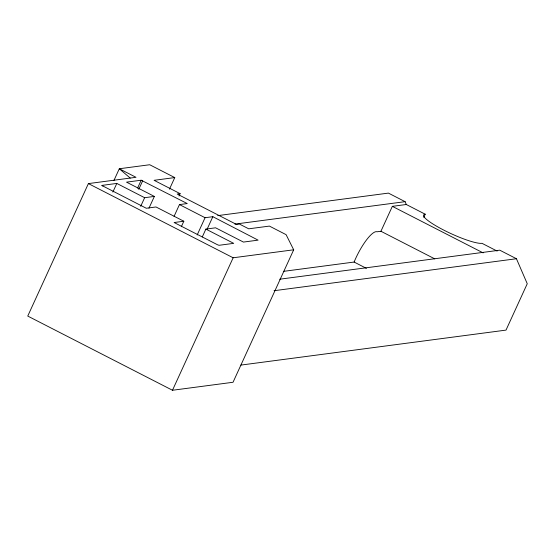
<?xml version="1.0" encoding="UTF-8"?>
<svg xmlns="http://www.w3.org/2000/svg" width="555" height="555" viewBox="0 0 555 555"><rect width="100%" height="100%" fill="white"/><g stroke="black" fill="none" stroke-linecap="round" stroke-linejoin="round"><path stroke-width="0.83" d="M113.921 180.507L119.304 168.755L136.003 177.309L88.398 183.594L27.75 316.066L172.487 390.262L233.031 382.27L293.685 249.799L286.096 234.654L269.397 226.093L248.723 228.82L239.406 224.047L236.486 224.428L177.191 194.035L180.111 193.646L179.029 195.998M112.859 192.058L116.807 183.434L144.64 197.705L154.359 196.421L148.976 208.18M137.605 188.055L141.199 180.215L187.236 203.567L179.459 204.587L174.069 216.36M138.75 189.359L142.697 180.736M140.692 206.321L144.64 197.705M169.455 189.179L174.763 177.579L149.711 164.738L119.304 168.755L130.224 178.072M181.319 226.724L183.83 221.237L155.997 206.966L146.277 208.25L101.745 185.419L116.807 183.434M197.164 234.98L205.066 217.713L212.843 216.693L258.103 240.142L243.43 242.077L215.597 227.807L205.877 229.09L202.291 236.929M207.091 229.243L212.843 216.693M172.487 390.262L233.142 257.784L293.685 249.799M283.626 271.346L354.111 262.05A28.499 7.215 -62.9 0 1 377.046 231.782L380.931 231.268L392.343 206.342L406.302 204.504L425.206 214.209A32.981 5.501 24.6 0 0 443.688 230.068A32.981 5.501 24.6 0 0 481.997 243.319L497.127 251.075M423.777 217.324L425.206 214.209M141.199 180.215L126.526 182.151L154.359 196.421M174.763 177.579L154.089 180.313L180.111 193.646M217.699 215.624L388.403 193.105L405.101 201.666L406.302 204.504M234.918 224.116L405.101 201.666M279.699 279.207L499.743 250.173L516.441 258.734L527.25 283.73L506.014 330.107L240.891 365.086M274.052 290.716L516.441 258.734M183.83 221.237L174.11 222.52L217.532 244.776L219.038 245.296L233.71 243.361L205.877 229.09M392.343 206.342L483.134 252.879M380.931 231.268L434.787 258.88M354.111 262.05L366.418 268.356M179.459 204.587L205.066 217.713M88.398 183.594L233.142 257.784M102.127 185.37L102.855 185.987"/></g></svg>
